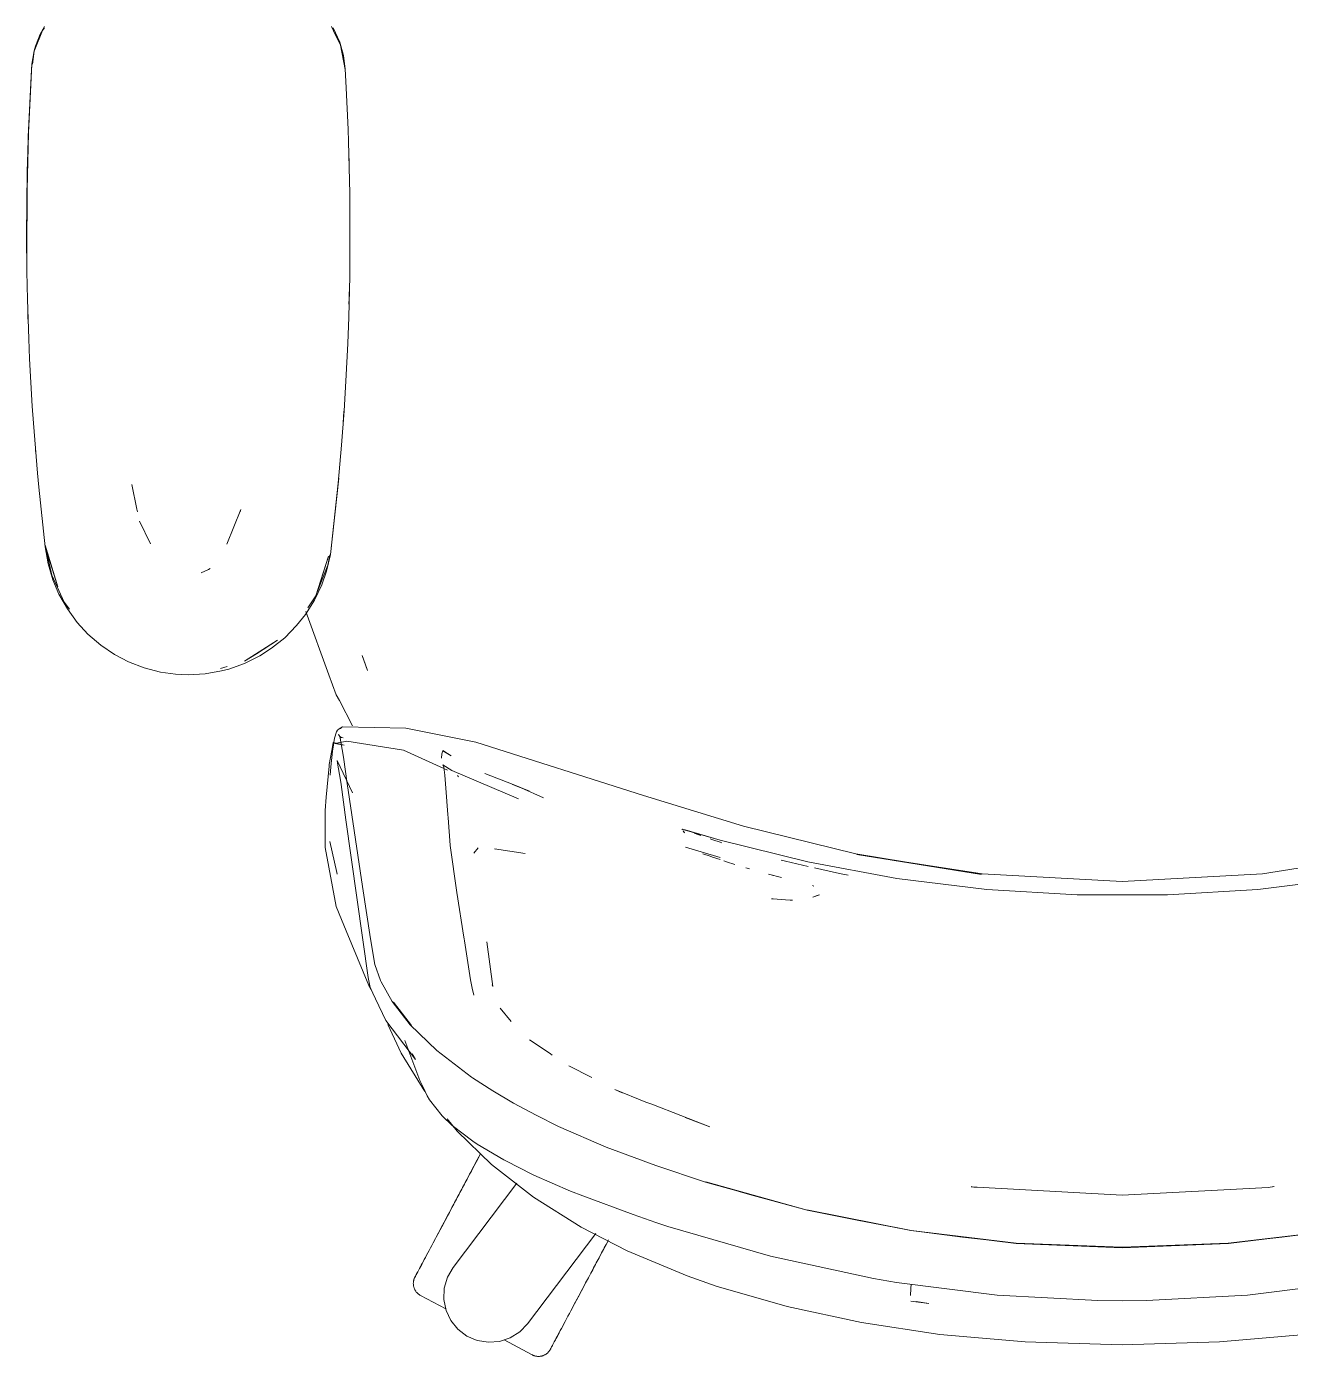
# Model space of a CAD drawing. Header units: millimetres. Extents: x 155927 to 317870, y -36033 to 97293.
# Drawn here: x 171674.8 to 172053.7, y 23129.4 to 23528 of the extents above; entities that cross this region are included whole.
import ezdxf

# ---------------------------------------------------------------- set-up
doc = ezdxf.new("R2010")
doc.units = ezdxf.units.MM
doc.header["$MEASUREMENT"] = 0
doc.layers.add('G-IMPT', color=8, linetype='CONTINUOUS', lineweight=9)
doc.layers.add('I-FURN', color=8, linetype='CONTINUOUS', lineweight=9)

msp = doc.modelspace()

# ---------------------------------------------------------------- linework, layer by layer
at = {"layer": 'G-IMPT'}
for p, q in [((171677.12, 23520.62), (171679.53, 23526.82)), ((171678.86, 23525.79), (171677.47, 23522.15)), ((171678.86, 23525.79), (171680.13, 23528.01)), ((171679.53, 23526.82), (171680.13, 23527.62)), ((171766.82, 23526.76), (171766.19, 23528.03)), ((171766.74, 23527.67), (171768.73, 23523.34)), ((171766.82, 23526.76), (171768.92, 23522.5)), ((171677.1, 23520.8), (171677.47, 23522.15)), ((171769.79, 23519.39), (171768.73, 23523.34)), ((171768.92, 23522.5), (171770.29, 23515.15)), ((171676.4, 23516.76), (171676.66, 23518.41)), ((171677.12, 23520.62), (171676.54, 23516.78)), ((171677.1, 23520.8), (171676.66, 23518.41)), ((171770.29, 23515.38), (171769.79, 23519.39)), ((171675.32, 23494.98), (171676.4, 23516.76)), ((171675.32, 23494.98), (171676.29, 23515.15)), ((171675.36, 23496.18), (171676.4, 23516.76)), ((171676.4, 23516.76), (171676.29, 23515.15)), ((171770.57, 23509.71), (171770.29, 23515.38)), ((171770.57, 23509.71), (171771.19, 23497.15)), ((171674.85, 23474.79), (171675.36, 23496.18)), ((171674.85, 23474.79), (171675.32, 23494.98)), ((171675.01, 23484.62), (171675.36, 23496.18)), ((171675.36, 23496.18), (171675.32, 23494.98)), ((171771.31, 23493.61), (171771.19, 23497.15)), ((171771.69, 23477.94), (171771.31, 23493.61)), ((171771.37, 23490.21), (171771.52, 23486.88)), ((171771.52, 23484.66), (171771.52, 23486.88)), ((171675.01, 23484.62), (171674.81, 23465.4)), ((171674.85, 23474.79), (171675.01, 23484.62)), ((171674.9, 23454.6), (171675.01, 23484.62)), ((171674.87, 23476.83), (171674.94, 23478.74)), ((171771.69, 23477.94), (171771.74, 23473.43)), ((171674.9, 23454.6), (171674.85, 23474.79)), ((171674.89, 23474.79), (171674.87, 23476.83)), ((171771.74, 23473.43), (171771.74, 23458.71)), ((171674.9, 23454.6), (171674.81, 23465.4)), ((171771.66, 23453.24), (171771.74, 23458.71)), ((171674.9, 23454.6), (171675.06, 23446.19)), ((171771.66, 23453.24), (171771.37, 23440.94)), ((171675.45, 23434.43), (171675.06, 23446.19)), ((171771.45, 23444.81), (171771.53, 23446.47)), ((171771.53, 23446.47), (171771.53, 23448.54)), ((171675.2, 23441.25), (171675.19, 23442.74)), ((171675.31, 23439.31), (171675.2, 23441.25)), ((171771.08, 23433.06), (171771.37, 23440.94)), ((171675.45, 23434.43), (171675.71, 23428.4)), ((171771.08, 23433.06), (171770.54, 23421.75)), ((171676.52, 23414.26), (171675.71, 23428.4)), ((171769.98, 23412.88), (171770.54, 23421.75)), ((171676.84, 23409.18), (171676.52, 23414.26)), ((171769.98, 23412.88), (171769.25, 23402.59)), ((171769.84, 23410.84), (171769.71, 23409.42)), ((171769.84, 23410.84), (171769.93, 23412.74)), ((171676.84, 23409.18), (171678.09, 23394.12)), ((171768.26, 23391.2), (171769.25, 23402.59)), ((171677.49, 23400.99), (171677.66, 23399.32)), ((171678.09, 23394.12), (171678.44, 23389.99)), ((171678.44, 23389.99), (171680.34, 23372.06)), ((171706.31, 23390.78), (171707.88, 23383.34)), ((171765.91, 23369.76), (171768.37, 23392.71)), ((171765.91, 23369.76), (171768.26, 23391.2)), ((171768.37, 23392.71), (171766.24, 23372.58)), ((171708.09, 23382.58), (171707.88, 23383.34)), ((171739.01, 23383.28), (171734.87, 23372.85)), ((171739.01, 23383.28), (171738.87, 23382.58)), ((171711.91, 23372.95), (171708.65, 23379.73)), ((171680.34, 23372.58), (171684.17, 23360.11)), ((171680.34, 23372.58), (171681.26, 23369.26)), ((171680.34, 23372.06), (171681.24, 23367.02)), ((171682.38, 23363.61), (171680.47, 23372.01)), ((171765.91, 23369.76), (171766.24, 23372.58)), ((171682.7, 23362.16), (171681.24, 23367.02)), ((171684.17, 23360.11), (171681.26, 23369.26)), ((171761.51, 23357.41), (171765.33, 23369.26)), ((171765.12, 23366.63), (171761.92, 23358.45)), ((171762.41, 23360.11), (171765.33, 23369.26)), ((171765.91, 23369.76), (171764.75, 23364.8)), ((171765.69, 23369.68), (171765.12, 23366.63)), ((171682.38, 23363.61), (171686.12, 23355.54)), ((171684.51, 23357.92), (171682.7, 23362.16)), ((171727.12, 23364.31), (171729.34, 23365.33)), ((171729.34, 23365.33), (171729.79, 23365.62)), ((171763.31, 23360.66), (171764.75, 23364.8)), ((171761.12, 23356.08), (171763.31, 23360.66)), ((171761.51, 23357.41), (171762.41, 23360.11)), ((171684.51, 23357.92), (171687.03, 23353.48)), ((171687.72, 23353.43), (171686.12, 23355.54)), ((171761.12, 23356.08), (171758.39, 23351.76)), ((171761.51, 23357.41), (171759.09, 23353.83)), ((171690.02, 23349.39), (171687.03, 23353.48)), ((171755.76, 23348.45), (171758.39, 23351.76)), ((171758.5, 23352.65), (171765.45, 23333.71)), ((171690.02, 23349.39), (171693.19, 23345.95)), ((171752.21, 23344.85), (171755.76, 23348.45)), ((171697.02, 23342.63), (171693.19, 23345.95)), ((171701.19, 23339.8), (171697.02, 23342.63)), ((171740.09, 23337.8), (171750.04, 23344.12)), ((171743.76, 23339.96), (171750.04, 23344.12)), ((171752.21, 23344.85), (171748.24, 23341.66)), ((171701.19, 23339.8), (171705.35, 23337.61)), ((171740.09, 23337.8), (171743.76, 23339.96)), ((171740.18, 23337.15), (171744.69, 23339.39)), ((171744.69, 23339.39), (171748.24, 23341.66)), ((171777.04, 23335.02), (171775.41, 23339.48)), ((171775.41, 23339.48), (171776.79, 23335.6)), ((171705.35, 23337.61), (171710.06, 23335.78)), ((171714.93, 23334.52), (171710.06, 23335.78)), ((171714.93, 23334.52), (171719.44, 23333.87)), ((171728.33, 23333.99), (171733.28, 23334.87)), ((171734.97, 23336.24), (171732.94, 23335.62)), ((171733.28, 23334.87), (171735.41, 23335.44)), ((171740.18, 23337.15), (171735.41, 23335.44)), ((171777.04, 23335.02), (171776.79, 23335.6)), ((171723.29, 23333.7), (171719.44, 23333.87)), ((171723.29, 23333.7), (171728.33, 23333.99)), ((171765.45, 23333.71), (171767.64, 23327.74)), ((171768.56, 23325.98), (171767.64, 23327.74)), ((171772.54, 23318.4), (171768.56, 23325.98)), ((171766.58, 23311.48), (171767.11, 23314.76)), ((171767.67, 23316.63), (171767.11, 23314.76)), ((171767.67, 23316.63), (171767.99, 23317.16)), ((171767.99, 23317.16), (171768.48, 23317.54)), ((171768.71, 23315.27), (171768.31, 23315.78)), ((171768.87, 23314.68), (171768.31, 23315.78)), ((171769.52, 23318.14), (171768.48, 23317.54)), ((171769.1, 23317.67), (171768.48, 23317.54)), ((171768.48, 23317.54), (171768.56, 23317.56)), ((171769.1, 23317.67), (171768.56, 23317.56)), ((171768.87, 23314.68), (171768.7, 23315.3)), ((171768.7, 23315.3), (171769.81, 23309.03)), ((171768.71, 23315.27), (171769.25, 23314.95)), ((171769.75, 23314.87), (171769.25, 23314.95)), ((171788.5, 23317.76), (171769.52, 23318.14)), ((171788.5, 23317.76), (171809.46, 23313.56)), ((171765.51, 23306.82), (171766.32, 23311.07)), ((171766.5, 23310.87), (171765.99, 23306.18)), ((171766.32, 23311.07), (171766.76, 23313.4)), ((171766.58, 23311.48), (171766.5, 23310.87)), ((171770.04, 23312.67), (171766.76, 23313.4)), ((171767.18, 23313.16), (171770.76, 23313.85)), ((171770.04, 23312.67), (171767.18, 23313.16)), ((171787.8, 23311.13), (171770.76, 23313.85)), ((171787.8, 23311.13), (171800.97, 23305.15)), ((171799.33, 23310.05), (171799.61, 23310.93)), ((171799.63, 23310.99), (171799.61, 23310.93)), ((171802.09, 23309.4), (171799.61, 23310.93)), ((171799.61, 23310.93), (171802.08, 23309.44)), ((171799.63, 23310.99), (171802.09, 23309.4)), ((171859.7, 23297.58), (171809.46, 23313.56)), ((171765.47, 23306.35), (171764.66, 23297.03)), ((171765.47, 23306.35), (171765.51, 23306.82)), ((171767.9, 23308.06), (171772.53, 23298.32)), ((171767.9, 23308.06), (171768.05, 23307.2)), ((171768.88, 23302.17), (171768.05, 23307.2)), ((171769.81, 23309.03), (171770.92, 23301.18)), ((171799.16, 23308.7), (171799.33, 23310.05)), ((171799.92, 23306.06), (171799.63, 23306.78)), ((171799.63, 23306.78), (171802.3, 23305.02)), ((171765.99, 23306.18), (171765.77, 23303.59)), ((171799.92, 23306.06), (171799.93, 23306.05)), ((171800.22, 23303.67), (171799.93, 23306.05)), ((171800.22, 23303.67), (171800.23, 23303.59)), ((171800.52, 23299.71), (171800.23, 23303.59)), ((171802.3, 23305.02), (171822.28, 23296.59)), ((171804.02, 23303.57), (171804.29, 23303.14)), ((171820.64, 23300.89), (171812.17, 23304.14)), ((171768.88, 23302.17), (171769.09, 23300.88)), ((171770.53, 23290.21), (171769.09, 23300.88)), ((171770.92, 23301.18), (171775.48, 23270.3)), ((171801.08, 23291.85), (171800.52, 23299.71)), ((171825.54, 23298.87), (171820.44, 23300.89)), ((171820.44, 23300.89), (171825.56, 23298.86)), ((171820.64, 23300.89), (171825.54, 23298.87)), ((171823.02, 23299.86), (171829.74, 23296.82)), ((171764.66, 23297.03), (171764.32, 23293.07)), ((171889.67, 23288.39), (171859.7, 23297.58)), ((171764.32, 23288.9), (171764.32, 23293.07)), ((171801.16, 23290.87), (171801.08, 23291.85)), ((171801.78, 23282.62), (171801.16, 23290.87)), ((171764.35, 23281.93), (171764.32, 23288.9)), ((171770.53, 23290.21), (171777.21, 23243)), ((171871.5, 23287.43), (171871.26, 23287.3)), ((171882.72, 23284.16), (171871.5, 23287.43)), ((171872.04, 23286.34), (171871.66, 23286.95)), ((171872.04, 23286.34), (171871.89, 23286.55)), ((171882.72, 23284.16), (171871.9, 23287.28)), ((171872.19, 23287.23), (171871.9, 23287.28)), ((171882.72, 23284.16), (171872.19, 23287.23)), ((171889.67, 23288.39), (171923.36, 23280.08)), ((171765.76, 23283.8), (171767.8, 23274.49)), ((171801.78, 23282.62), (171801.79, 23282.54)), ((171803.82, 23268.48), (171801.79, 23282.54)), ((171875.98, 23285.89), (171874.9, 23286.29)), ((171876.95, 23285.54), (171875.98, 23285.89)), ((171879.7, 23284.56), (171880.5, 23284.27)), ((171882.73, 23283.54), (171880.5, 23284.27)), ((171909.04, 23277.62), (171882.72, 23284.16)), ((171882.73, 23283.54), (171883.18, 23283.39)), ((171764.35, 23281.93), (171767.59, 23264.24)), ((171810.16, 23281.89), (171808.89, 23280.25)), ((171815.11, 23281.53), (171824.28, 23280.13)), ((171815.11, 23281.53), (171815.46, 23281.49)), ((171882.73, 23278.97), (171872.3, 23282.01)), ((171877.55, 23280.09), (171879.71, 23279.33)), ((171880.43, 23279.08), (171879.71, 23279.33)), ((171880.43, 23279.08), (171882.73, 23278.31)), ((171923.36, 23280.08), (171961.1, 23273.82)), ((171961.27, 23274.08), (171923.74, 23279.82)), ((171961.1, 23273.82), (171923.74, 23279.82)), ((172083.16, 23280.08), (172045.25, 23274.08)), ((171767.8, 23274.49), (171767.96, 23273.92)), ((171883.86, 23277.93), (171884.65, 23277.68)), ((171884.65, 23277.68), (171887.14, 23276.89)), ((171890.43, 23275.9), (171891.55, 23275.57)), ((171902.31, 23277.85), (171901.02, 23278.19)), ((171909.06, 23276.3), (171902.31, 23277.85)), ((171909.04, 23277.62), (171935.71, 23272.68)), ((171918.45, 23274.14), (171911.03, 23275.84)), ((171897.23, 23273.99), (171901.09, 23273)), ((171897.23, 23273.99), (171898.75, 23273.6)), ((171910.85, 23270.4), (171910.44, 23270.53)), ((171921.08, 23273.67), (171918.45, 23274.14)), ((171935.71, 23272.68), (171962.63, 23269.39)), ((171961.27, 23274.08), (172003.26, 23271.73)), ((172045.25, 23274.08), (172003.26, 23271.73)), ((172070.81, 23272.68), (172043.89, 23269.39)), ((171775.48, 23270.3), (171777.87, 23254.54)), ((171803.82, 23268.48), (171805.93, 23255.12)), ((171898.58, 23266.57), (171898.1, 23266.61)), ((171902.28, 23266.3), (171898.58, 23266.57)), ((171912.45, 23267.73), (171910.5, 23267.04)), ((171912.45, 23267.73), (171911.4, 23267.51)), ((171989.7, 23267.73), (171962.63, 23269.39)), ((172016.82, 23267.73), (171989.7, 23267.73)), ((172016.82, 23267.73), (172043.89, 23269.39)), ((171767.59, 23264.24), (171769.18, 23260.38)), ((171902.28, 23266.3), (171903.66, 23266.2)), ((171904.36, 23266.19), (171903.66, 23266.2)), ((171770.57, 23257.01), (171769.18, 23260.38)), ((171777.37, 23240.56), (171770.57, 23257.01)), ((171779.17, 23246.87), (171777.87, 23254.54)), ((171805.93, 23255.12), (171806.01, 23254.61)), ((171806.11, 23254), (171806.01, 23254.61)), ((171806.11, 23254), (171807.91, 23242.28)), ((171812.79, 23253.7), (171814.57, 23240.34)), ((171779.17, 23246.87), (171780.92, 23242.08)), ((171777.21, 23243), (171777.85, 23240.01)), ((171778.14, 23239.39), (171777.37, 23240.56)), ((171779.42, 23236.64), (171777.85, 23240.01)), ((171781.14, 23241.65), (171780.92, 23242.08)), ((171784.43, 23235.82), (171781.14, 23241.65)), ((171807.91, 23242.28), (171807.98, 23241.81)), ((171808.4, 23239.83), (171807.98, 23241.81)), ((171808.86, 23237.66), (171808.4, 23239.83)), ((171814.57, 23240.34), (171814.42, 23240.82)), ((171779.42, 23236.64), (171782.46, 23230.12)), ((171784.43, 23235.82), (171789.84, 23228.85)), ((171790.15, 23228.64), (171784.75, 23235.59)), ((171784.75, 23235.59), (171787.34, 23232.22)), ((171790.15, 23228.64), (171787.34, 23232.22)), ((171820.07, 23229.85), (171816.73, 23233.75)), ((171791.4, 23218.41), (171782.46, 23230.12)), ((171783.13, 23228.93), (171787.11, 23220.3)), ((171797.75, 23221.12), (171789.84, 23228.85)), ((171788.17, 23224.07), (171792.68, 23212.16)), ((171826.7, 23223.57), (171825.6, 23224.32)), ((171826.7, 23223.57), (171831.83, 23220.08)), ((171787.11, 23220.3), (171794.23, 23208.86)), ((171791.4, 23218.41), (171790.41, 23220.15)), ((171797.75, 23221.12), (171808.18, 23213.1)), ((171831.83, 23220.08), (171832.41, 23219.68)), ((171837.31, 23216.55), (171844.28, 23213)), ((171793.75, 23209.94), (171792.68, 23212.16)), ((171808.44, 23212.93), (171808.18, 23213.1)), ((171814.54, 23209.05), (171808.44, 23212.93)), ((171794.93, 23207.5), (171793.75, 23209.94)), ((171795.54, 23206.36), (171794.93, 23207.5)), ((171814.54, 23209.05), (171820.76, 23205.28)), ((171860.47, 23205.65), (171851.14, 23209.37)), ((171851.14, 23209.37), (171853.39, 23208.38)), ((171795.54, 23206.36), (171799.4, 23201.5)), ((171827.56, 23201.71), (171820.76, 23205.28)), ((171862.2, 23204.99), (171860.47, 23205.65)), ((171879.64, 23198.27), (171862.2, 23204.99)), ((171799.4, 23201.5), (171802.43, 23198.6)), ((171803.85, 23196.93), (171800.85, 23200.61)), ((171827.56, 23201.71), (171834.28, 23198.32)), ((171879.64, 23198.27), (171872.21, 23201)), ((171802.43, 23198.6), (171808.56, 23193.89)), ((171803.85, 23196.93), (171814.14, 23186.98)), ((171848.51, 23192.14), (171834.28, 23198.32)), ((171808.56, 23193.89), (171809.85, 23193.03)), ((171817.85, 23188.29), (171809.85, 23193.03)), ((171863.39, 23186.68), (171848.51, 23192.14)), ((171826.74, 23177.17), (171814.14, 23186.98)), ((171818.44, 23187.99), (171817.85, 23188.29)), ((171818.44, 23187.99), (171826.46, 23183.99)), ((171863.39, 23186.68), (171878.3, 23181.68)), ((171826.9, 23183.76), (171826.46, 23183.99)), ((171826.9, 23183.76), (171837.86, 23178.99)), ((171837.86, 23178.99), (171841.54, 23177.51)), ((171908.8, 23173.29), (171878.3, 23181.68)), ((171891.56, 23177.95), (171878.39, 23181.72)), ((171908.8, 23173.29), (171878.39, 23181.72)), ((172003.26, 23177.79), (171957.92, 23180.29)), ((171957.92, 23180.29), (171959.53, 23180.06)), ((171957.98, 23180.34), (171958.23, 23180.29)), ((171959.53, 23180.06), (171958.23, 23180.29)), ((172003.26, 23177.73), (172046.99, 23180.06)), ((172003.26, 23177.79), (172046.99, 23180.06)), ((172046.99, 23180.06), (172048.77, 23180.32)), ((172046.99, 23180.06), (172048.29, 23180.29)), ((172048.54, 23180.34), (172048.29, 23180.29)), ((171841.04, 23168.19), (171826.74, 23177.17)), ((171856.61, 23171.91), (171841.54, 23177.51)), ((171891.56, 23177.95), (171908.8, 23173.29)), ((171856.61, 23171.91), (171863.43, 23169.57)), ((171939.93, 23167.12), (171908.69, 23173.33)), ((171908.69, 23173.33), (171939.85, 23167.12)), ((171908.8, 23173.29), (171923.82, 23170.22)), ((171854.81, 23161.1), (171841.04, 23168.19)), ((171867.04, 23168.38), (171863.43, 23169.57)), ((171867.04, 23168.38), (171897.86, 23159.43)), ((171939.93, 23167.12), (171923.82, 23170.22)), ((171971.44, 23163.3), (171939.85, 23167.12)), ((171955.41, 23165.17), (171939.93, 23167.12)), ((171971.48, 23163.33), (171939.93, 23167.12)), ((172035.04, 23163.33), (172066.59, 23167.12)), ((172035.08, 23163.3), (172066.67, 23167.12)), ((172066.59, 23167.12), (172051.11, 23165.17)), ((171955.41, 23165.17), (171971.48, 23163.33)), ((172003.26, 23161.96), (171971.44, 23163.3)), ((171971.48, 23163.33), (171986.38, 23162.66)), ((171971.48, 23163.33), (172003.26, 23162.19)), ((172035.04, 23163.33), (172003.26, 23162.19)), ((172035.08, 23163.3), (172003.26, 23161.96)), ((172020.14, 23162.66), (172035.04, 23163.33)), ((172035.04, 23163.33), (172051.11, 23165.17)), ((171872.79, 23153.59), (171854.81, 23161.1)), ((171928.65, 23152.77), (171897.86, 23159.43)), ((171986.38, 23162.66), (172003.26, 23162.19)), ((172020.14, 23162.66), (172003.26, 23162.19)), ((171872.79, 23153.59), (171881.52, 23150.51)), ((171935.58, 23151.58), (171928.65, 23152.77)), ((171965.74, 23147.77), (171935.58, 23151.58)), ((171939.93, 23151.03), (171939.89, 23149.79)), ((172040.78, 23147.77), (172070.94, 23151.58)), ((171881.52, 23150.51), (171902.76, 23144.34)), ((171939.81, 23147.7), (171939.89, 23149.79)), ((171939.81, 23147.7), (171939.82, 23147.81)), ((171995.95, 23146.16), (171965.74, 23147.77)), ((172010.57, 23146.16), (172040.78, 23147.77)), ((171902.76, 23144.34), (171925.13, 23139.53)), ((171939.84, 23145.94), (171945.26, 23145.29)), ((171941.49, 23145.85), (171945.26, 23145.29)), ((171995.95, 23146.16), (172003.26, 23146.06)), ((172010.57, 23146.16), (172003.26, 23146.06)), ((171948.55, 23136.03), (171925.13, 23139.53)), ((171974.12, 23133.77), (171948.55, 23136.03)), ((172057.97, 23136.03), (172032.4, 23133.77)), ((172003.26, 23132.92), (171974.12, 23133.77)), ((172032.4, 23133.77), (172003.26, 23132.92))]:
    msp.add_line(p, q, dxfattribs=at)
at = {"layer": 'I-FURN'}
for p, q in [((171808.65, 23185.94), (171809.15, 23186.89)), ((171809.42, 23187.4), (171808.92, 23186.45)), ((171809.15, 23186.89), (171809.65, 23187.83)), ((171809.92, 23188.33), (171809.42, 23187.4)), ((171809.65, 23187.83), (171810.14, 23188.75)), ((171810.4, 23189.24), (171809.92, 23188.33)), ((171810.14, 23188.75), (171810.62, 23189.65)), ((171810.88, 23190.13), (171810.4, 23189.24)), ((171806.57, 23182.02), (171807.09, 23183.01)), ((171807.38, 23183.55), (171806.85, 23182.56)), ((171807.09, 23183.01), (171807.62, 23184)), ((171807.9, 23184.53), (171807.38, 23183.55)), ((171807.62, 23184), (171808.13, 23184.97)), ((171808.41, 23185.49), (171807.9, 23184.53)), ((171808.13, 23184.97), (171808.65, 23185.94)), ((171808.92, 23186.45), (171808.41, 23185.49)), ((171802.66, 23156.04), (171821.74, 23181.36)), ((171804.44, 23178.02), (171804.97, 23179.02)), ((171805.26, 23179.56), (171804.72, 23178.56)), ((171804.97, 23179.02), (171805.5, 23180.03)), ((171805.79, 23180.57), (171805.26, 23179.56)), ((171805.5, 23180.03), (171806.04, 23181.03)), ((171806.32, 23181.57), (171805.79, 23180.57)), ((171806.04, 23181.03), (171806.57, 23182.02)), ((171806.85, 23182.56), (171806.32, 23181.57)), ((171802.31, 23174.01), (171802.84, 23175.01)), ((171803.12, 23175.55), (171802.59, 23174.55)), ((171802.84, 23175.01), (171803.37, 23176.01)), ((171803.66, 23176.55), (171803.12, 23175.55)), ((171803.37, 23176.01), (171803.9, 23177.01)), ((171804.19, 23177.55), (171803.66, 23176.55)), ((171803.9, 23177.01), (171804.44, 23178.02)), ((171804.72, 23178.56), (171804.19, 23177.55)), ((171800.24, 23170.12), (171800.75, 23171.08)), ((171801.02, 23171.6), (171800.51, 23170.64)), ((171800.75, 23171.08), (171801.26, 23172.05)), ((171801.54, 23172.58), (171801.02, 23171.6)), ((171801.26, 23172.05), (171801.78, 23173.03)), ((171802.07, 23173.56), (171801.54, 23172.58)), ((171801.78, 23173.03), (171802.31, 23174.01)), ((171802.59, 23174.55), (171802.07, 23173.56)), ((171798.54, 23166.92), (171798.06, 23166.03)), ((171798.28, 23166.44), (171798.76, 23167.33)), ((171799.02, 23167.83), (171798.54, 23166.92)), ((171798.76, 23167.33), (171799.24, 23168.25)), ((171799.51, 23168.75), (171799.02, 23167.83)), ((171799.24, 23168.25), (171799.74, 23169.18)), ((171800.01, 23169.69), (171799.51, 23168.75)), ((171799.74, 23169.18), (171800.24, 23170.12)), ((171800.51, 23170.64), (171800.01, 23169.69)), ((171796.71, 23163.49), (171796.29, 23162.69)), ((171797.15, 23164.32), (171796.71, 23163.49)), ((171796.91, 23163.87), (171797.36, 23164.71)), ((171797.6, 23165.16), (171797.15, 23164.32)), ((171797.36, 23164.71), (171797.81, 23165.56)), ((171798.06, 23166.03), (171797.6, 23165.16)), ((171797.81, 23165.56), (171798.28, 23166.44)), ((171845.41, 23166.27), (171825.01, 23139.2)), ((171848.51, 23162.93), (171847.99, 23161.95)), ((171848.23, 23162.4), (171848.75, 23163.38)), ((171849.03, 23163.9), (171848.51, 23162.93)), ((171848.75, 23163.38), (171849.26, 23164.34)), ((171794.37, 23159.09), (171794.03, 23158.45)), ((171794.72, 23159.75), (171794.37, 23159.09)), ((171795.09, 23160.44), (171794.72, 23159.75)), ((171795.48, 23161.17), (171795.09, 23160.44)), ((171795.88, 23161.92), (171795.48, 23161.17)), ((171796.29, 23162.69), (171795.88, 23161.92)), ((171846.41, 23158.97), (171845.87, 23157.97)), ((171846.12, 23158.43), (171846.65, 23159.43)), ((171846.94, 23159.97), (171846.41, 23158.97)), ((171846.65, 23159.43), (171847.18, 23160.43)), ((171847.47, 23160.96), (171846.94, 23159.97)), ((171847.18, 23160.43), (171847.71, 23161.42)), ((171847.99, 23161.95), (171847.47, 23160.96)), ((171847.71, 23161.42), (171848.23, 23162.4)), ((171792.18, 23154.96), (171791.99, 23154.6)), ((171792.07, 23154.76), (171792.27, 23155.13)), ((171792.38, 23155.35), (171792.18, 23154.96)), ((171792.27, 23155.13), (171792.49, 23155.54)), ((171792.61, 23155.78), (171792.38, 23155.35)), ((171792.49, 23155.54), (171792.72, 23155.99)), ((171792.86, 23156.25), (171792.61, 23155.78)), ((171792.72, 23155.99), (171792.98, 23156.47)), ((171793.13, 23156.75), (171792.86, 23156.25)), ((171792.98, 23156.47), (171793.26, 23156.99)), ((171793.41, 23157.28), (171793.13, 23156.75)), ((171793.26, 23156.99), (171793.55, 23157.54)), ((171793.71, 23157.85), (171793.41, 23157.28)), ((171793.55, 23157.54), (171793.86, 23158.12)), ((171794.03, 23158.45), (171793.71, 23157.85)), ((171800.97, 23153.12), (171802.66, 23156.04)), ((171844.27, 23154.95), (171843.74, 23153.95)), ((171843.98, 23154.41), (171844.52, 23155.41)), ((171844.8, 23155.96), (171844.27, 23154.95)), ((171844.52, 23155.41), (171845.05, 23156.42)), ((171845.34, 23156.96), (171844.8, 23155.96)), ((171845.05, 23156.42), (171845.59, 23157.43)), ((171845.87, 23157.97), (171845.34, 23156.96)), ((171845.59, 23157.43), (171846.12, 23158.43)), ((171790.74, 23151.41), (171790.75, 23151.57)), ((171790.74, 23151.25), (171790.74, 23151.41)), ((171790.75, 23151.09), (171790.74, 23151.25)), ((171790.75, 23151.57), (171790.77, 23151.73)), ((171790.76, 23150.93), (171790.75, 23151.09)), ((171790.77, 23150.77), (171790.76, 23150.93)), ((171790.77, 23151.73), (171790.79, 23151.89)), ((171790.79, 23151.89), (171790.82, 23152.05)), ((171790.82, 23152.05), (171790.86, 23152.21)), ((171790.86, 23152.21), (171790.9, 23152.36)), ((171790.9, 23152.36), (171790.94, 23152.52)), ((171790.94, 23152.52), (171791, 23152.67)), ((171791, 23152.67), (171791.06, 23152.82)), ((171791.06, 23152.82), (171791.12, 23152.97)), ((171791.12, 23152.97), (171791.19, 23153.11)), ((171791.19, 23153.11), (171791.21, 23153.15)), ((171791.21, 23153.15), (171791.22, 23153.17)), ((171791.22, 23153.16), (171791.21, 23153.15)), ((171791.22, 23153.17), (171791.26, 23153.23)), ((171791.24, 23153.2), (171791.22, 23153.16)), ((171791.28, 23153.28), (171791.24, 23153.2)), ((171791.26, 23153.23), (171791.31, 23153.33)), ((171791.35, 23153.4), (171791.28, 23153.28)), ((171791.31, 23153.33), (171791.38, 23153.47)), ((171791.43, 23153.56), (171791.35, 23153.4)), ((171791.38, 23153.47), (171791.48, 23153.65)), ((171791.54, 23153.76), (171791.43, 23153.56)), ((171791.48, 23153.65), (171791.6, 23153.87)), ((171791.67, 23154), (171791.54, 23153.76)), ((171791.6, 23153.87), (171791.73, 23154.13)), ((171791.82, 23154.28), (171791.67, 23154)), ((171791.73, 23154.13), (171791.89, 23154.43)), ((171791.99, 23154.6), (171791.82, 23154.28)), ((171791.89, 23154.43), (171792.07, 23154.76)), ((171800.03, 23149.89), (171800.97, 23153.12)), ((171842.16, 23150.98), (171841.64, 23150.01)), ((171841.88, 23150.45), (171842.4, 23151.43)), ((171842.68, 23151.96), (171842.16, 23150.98)), ((171842.4, 23151.43), (171842.92, 23152.42)), ((171843.21, 23152.95), (171842.68, 23151.96)), ((171842.92, 23152.42), (171843.45, 23153.41)), ((171843.74, 23153.95), (171843.21, 23152.95)), ((171843.45, 23153.41), (171843.98, 23154.41)), ((171790.79, 23150.61), (171790.77, 23150.77)), ((171790.82, 23150.45), (171790.79, 23150.61)), ((171790.86, 23150.29), (171790.82, 23150.45)), ((171790.9, 23150.14), (171790.86, 23150.29)), ((171790.95, 23149.98), (171790.9, 23150.14)), ((171791, 23149.83), (171790.95, 23149.98)), ((171791.06, 23149.68), (171791, 23149.83)), ((171791.13, 23149.53), (171791.06, 23149.68)), ((171791.2, 23149.39), (171791.13, 23149.53)), ((171791.28, 23149.25), (171791.2, 23149.39)), ((171791.36, 23149.11), (171791.28, 23149.25)), ((171791.45, 23148.97), (171791.36, 23149.11)), ((171791.54, 23148.84), (171791.45, 23148.97)), ((171791.64, 23148.72), (171791.54, 23148.84)), ((171791.75, 23148.59), (171791.64, 23148.72)), ((171791.86, 23148.47), (171791.75, 23148.59)), ((171791.97, 23148.36), (171791.86, 23148.47)), ((171792.09, 23148.25), (171791.97, 23148.36)), ((171792.21, 23148.15), (171792.09, 23148.25)), ((171792.34, 23148.05), (171792.21, 23148.15)), ((171792.47, 23147.95), (171792.34, 23148.05)), ((171792.6, 23147.86), (171792.47, 23147.95)), ((171792.74, 23147.78), (171792.6, 23147.86)), ((171792.88, 23147.7), (171792.74, 23147.78)), ((171792.88, 23147.7), (171800.46, 23143.67)), ((171799.89, 23146.52), (171800.03, 23149.89)), ((171840.12, 23147.15), (171839.63, 23146.23)), ((171839.86, 23146.65), (171840.35, 23147.58)), ((171840.62, 23148.09), (171840.12, 23147.15)), ((171840.35, 23147.58), (171840.85, 23148.53)), ((171841.13, 23149.04), (171840.62, 23148.09)), ((171840.85, 23148.53), (171841.36, 23149.48)), ((171841.64, 23150.01), (171841.13, 23149.04)), ((171841.36, 23149.48), (171841.88, 23150.45)), ((171800.56, 23143.21), (171799.89, 23146.52)), ((171802, 23140.16), (171800.56, 23143.21)), ((171837.53, 23142.27), (171837.97, 23143.11)), ((171837.97, 23143.11), (171838.43, 23143.97)), ((171838.43, 23143.97), (171838.9, 23144.84)), ((171838.9, 23144.84), (171839.37, 23145.74)), ((171839.63, 23146.23), (171839.15, 23145.32)), ((171839.37, 23145.74), (171839.86, 23146.65)), ((171804.13, 23137.54), (171802, 23140.16)), ((171825.01, 23139.2), (171822.67, 23136.77)), ((171835.51, 23138.47), (171835.88, 23139.18)), ((171835.88, 23139.18), (171836.27, 23139.91)), ((171836.27, 23139.91), (171836.68, 23140.67)), ((171836.68, 23140.67), (171837.1, 23141.46)), ((171837.1, 23141.46), (171837.53, 23142.27)), ((171806.82, 23135.51), (171804.13, 23137.54)), ((171809.92, 23134.19), (171806.82, 23135.51)), ((171819.82, 23134.97), (171816.62, 23133.91)), ((171822.67, 23136.77), (171819.82, 23134.97)), ((171833.34, 23134.39), (171833.6, 23134.88)), ((171833.74, 23135.15), (171833.48, 23134.65)), ((171833.6, 23134.88), (171833.87, 23135.39)), ((171834.03, 23135.69), (171833.74, 23135.15)), ((171833.87, 23135.39), (171834.16, 23135.94)), ((171834.33, 23136.26), (171834.03, 23135.69)), ((171834.16, 23135.94), (171834.47, 23136.53)), ((171834.47, 23136.53), (171834.8, 23137.15)), ((171834.8, 23137.15), (171835.15, 23137.79)), ((171835.15, 23137.79), (171835.51, 23138.47)), ((171813.25, 23133.64), (171809.92, 23134.19)), ((171816.62, 23133.91), (171813.25, 23133.64)), ((171817.97, 23134.36), (171826.38, 23129.89)), ((171831.38, 23130.88), (171831.28, 23130.76)), ((171831.48, 23131.01), (171831.38, 23130.88)), ((171831.58, 23131.14), (171831.48, 23131.01)), ((171831.67, 23131.28), (171831.58, 23131.14)), ((171831.75, 23131.41), (171831.67, 23131.28)), ((171831.83, 23131.55), (171831.75, 23131.41)), ((171831.85, 23131.6), (171831.83, 23131.56)), ((171831.83, 23131.55), (171831.84, 23131.57)), ((171831.83, 23131.56), (171831.83, 23131.55)), ((171831.84, 23131.57), (171831.87, 23131.63)), ((171831.9, 23131.68), (171831.85, 23131.6)), ((171831.87, 23131.63), (171831.93, 23131.73)), ((171831.96, 23131.81), (171831.9, 23131.68)), ((171831.93, 23131.73), (171832, 23131.87)), ((171832.05, 23131.97), (171831.96, 23131.81)), ((171832, 23131.87), (171832.1, 23132.05)), ((171832.16, 23132.17), (171832.05, 23131.97)), ((171832.1, 23132.05), (171832.21, 23132.27)), ((171832.28, 23132.41), (171832.16, 23132.17)), ((171832.21, 23132.27), (171832.35, 23132.53)), ((171832.43, 23132.69), (171832.28, 23132.41)), ((171832.35, 23132.53), (171832.51, 23132.83)), ((171832.6, 23133.01), (171832.43, 23132.69)), ((171832.51, 23132.83), (171832.69, 23133.17)), ((171832.79, 23133.36), (171832.6, 23133.01)), ((171832.69, 23133.17), (171832.88, 23133.54)), ((171833, 23133.75), (171832.79, 23133.36)), ((171832.88, 23133.54), (171833.1, 23133.95)), ((171833.23, 23134.18), (171833, 23133.75)), ((171833.1, 23133.95), (171833.34, 23134.39)), ((171833.48, 23134.65), (171833.23, 23134.18)), ((171826.42, 23129.87), (171826.38, 23129.89)), ((171826.56, 23129.8), (171826.42, 23129.87)), ((171826.71, 23129.73), (171826.56, 23129.8)), ((171826.86, 23129.67), (171826.71, 23129.73)), ((171827.01, 23129.62), (171826.86, 23129.67)), ((171827.17, 23129.57), (171827.01, 23129.62)), ((171827.32, 23129.53), (171827.17, 23129.57)), ((171827.48, 23129.49), (171827.32, 23129.53)), ((171827.64, 23129.47), (171827.48, 23129.49)), ((171827.8, 23129.44), (171827.64, 23129.47)), ((171827.96, 23129.43), (171827.8, 23129.44)), ((171828.12, 23129.42), (171827.96, 23129.43)), ((171828.28, 23129.42), (171828.12, 23129.42)), ((171828.44, 23129.42), (171828.28, 23129.42)), ((171828.6, 23129.43), (171828.44, 23129.42)), ((171828.76, 23129.45), (171828.6, 23129.43)), ((171828.92, 23129.47), (171828.76, 23129.45)), ((171829.08, 23129.5), (171828.92, 23129.47)), ((171829.24, 23129.53), (171829.08, 23129.5)), ((171829.39, 23129.58), (171829.24, 23129.53)), ((171829.55, 23129.62), (171829.39, 23129.58)), ((171829.7, 23129.68), (171829.55, 23129.62)), ((171829.85, 23129.74), (171829.7, 23129.68)), ((171830, 23129.8), (171829.85, 23129.74)), ((171830.14, 23129.88), (171830, 23129.8)), ((171830.28, 23129.95), (171830.14, 23129.88)), ((171830.42, 23130.04), (171830.28, 23129.95)), ((171830.55, 23130.12), (171830.42, 23130.04)), ((171830.68, 23130.22), (171830.55, 23130.12)), ((171830.81, 23130.32), (171830.68, 23130.22)), ((171830.93, 23130.42), (171830.81, 23130.32)), ((171831.05, 23130.53), (171830.93, 23130.42)), ((171831.17, 23130.64), (171831.05, 23130.53)), ((171831.28, 23130.76), (171831.17, 23130.64))]:
    msp.add_line(p, q, dxfattribs=at)

doc.saveas('drawing.dxf')
